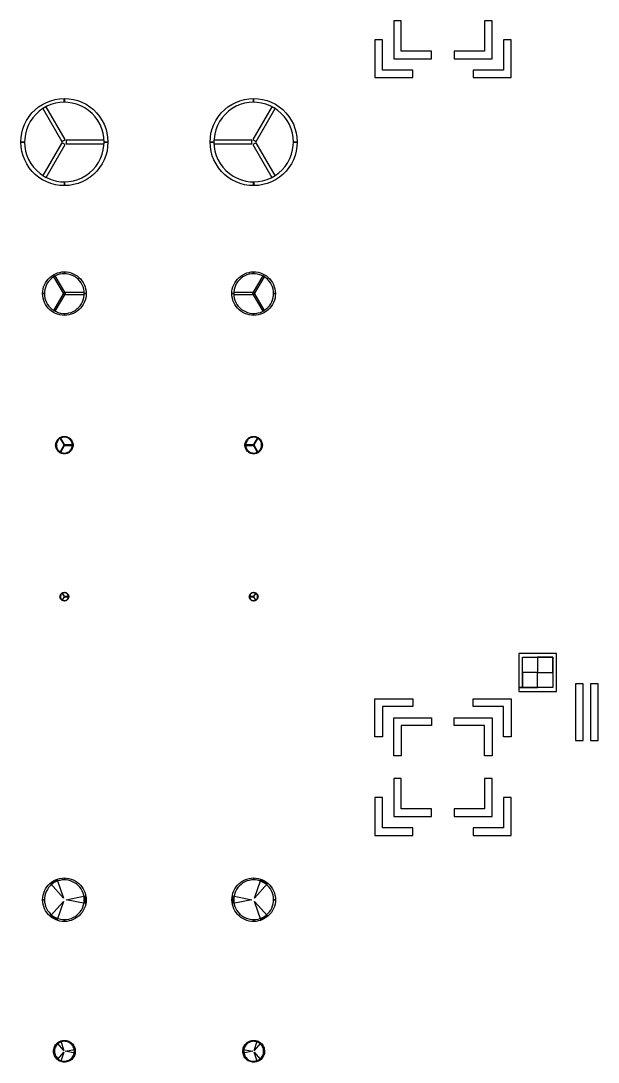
# Model space of a CAD drawing. Extents: x -467 to 127, y -467 to 127.
# Drawn here: x -181.5 to -29, y -147.9 to 127 of the extents above; entities that cross this region are included whole.
import ezdxf

# ---------------------------------------------------------------- set-up
doc = ezdxf.new("R2010")
doc.units = 13
doc.layers.add('ALIGN', color=5, linetype='Continuous')
doc.layers.add('MAGNET', color=11, linetype='Continuous')

msp = doc.modelspace()

# ---------------------------------------------------------------- linework, layer by layer
at = {"layer": 'ALIGN'}
for points in [[(-83, 117), (-73, 117), (-73, 119), (-81, 119), (-81, 127), (-83, 127)], [(-57, 117), (-57, 127), (-59, 127), (-59, 119), (-67, 119), (-67, 117)], [(-88, 112), (-78, 112), (-78, 114), (-86, 114), (-86, 122), (-88, 122)], [(-52, 112), (-52, 122), (-54, 122), (-54, 114), (-62, 114), (-62, 112)], [(-50, -50), (-40, -50), (-40, -40), (-50, -40), (-50, -49), (-49, -49), (-49, -41), (-41, -41), (-41, -49), (-50, -49), (-50, -50)], [(-45, -45), (-41, -45), (-41, -41), (-45, -41)], [(-49, -49), (-45, -49), (-45, -45), (-49, -45)], [(-35, -63), (-33, -63), (-33, -48), (-35, -48)], [(-31, -63), (-29, -63), (-29, -48), (-31, -48)], [(-88, -52), (-78, -52), (-78, -54), (-86, -54), (-86, -62), (-88, -62)], [(-52, -52), (-52, -62), (-54, -62), (-54, -54), (-62, -54), (-62, -52)], [(-83, -57), (-73, -57), (-73, -59), (-81, -59), (-81, -67), (-83, -67)], [(-57, -57), (-57, -67), (-59, -67), (-59, -59), (-67, -59), (-67, -57)], [(-83, -83), (-73, -83), (-73, -81), (-81, -81), (-81, -73), (-83, -73)], [(-57, -83), (-57, -73), (-59, -73), (-59, -81), (-67, -81), (-67, -83)], [(-88, -88), (-78, -88), (-78, -86), (-86, -86), (-86, -78), (-88, -78)], [(-52, -88), (-52, -78), (-54, -78), (-54, -86), (-62, -86), (-62, -88)]]:
    msp.add_lwpolyline(points, close=True, dxfattribs=at)
at = {"layer": 'MAGNET'}
for points in [[(-180.5, 94.99), (-181.5, 94.99), (-181.44, 96.19), (-181.27, 97.38), (-180.95, 98.53), (-180.51, 99.65), (-179.98, 100.73), (-179.32, 101.73), (-178.58, 102.67), (-177.73, 103.52), (-176.79, 104.27), (-175.79, 104.93), (-174.72, 105.48), (-173.61, 105.92), (-172.45, 106.23), (-171.26, 106.43), (-170, 106.5), (-170, 105.5), (-171.2, 105.43), (-172.38, 105.23), (-173.53, 104.89), (-174.64, 104.43), (-175.68, 103.84), (-176.65, 103.13), (-177.53, 102.31), (-178.32, 101.41), (-179, 100.42), (-179.55, 99.35), (-179.98, 98.23), (-180.28, 97.07), (-180.47, 95.89), (-180.5, 94.99)], [(-170.01, 105.5), (-170.01, 106.5), (-168.81, 106.44), (-167.62, 106.27), (-166.47, 105.95), (-165.35, 105.51), (-164.27, 104.98), (-163.27, 104.32), (-162.33, 103.58), (-161.48, 102.73), (-160.73, 101.79), (-160.07, 100.79), (-159.52, 99.72), (-159.08, 98.61), (-158.77, 97.45), (-158.57, 96.26), (-158.5, 95), (-159.5, 95), (-159.57, 96.2), (-159.77, 97.38), (-160.11, 98.53), (-160.57, 99.64), (-161.16, 100.68), (-161.87, 101.65), (-162.69, 102.53), (-163.59, 103.32), (-164.58, 104), (-165.65, 104.55), (-166.77, 104.98), (-167.93, 105.28), (-169.11, 105.47), (-170.01, 105.5)], [(-130.5, 94.99), (-131.5, 94.99), (-131.44, 96.19), (-131.27, 97.38), (-130.95, 98.53), (-130.51, 99.65), (-129.98, 100.73), (-129.32, 101.73), (-128.58, 102.67), (-127.73, 103.52), (-126.79, 104.27), (-125.79, 104.93), (-124.72, 105.48), (-123.61, 105.92), (-122.45, 106.23), (-121.26, 106.43), (-120, 106.5), (-120, 105.5), (-121.2, 105.43), (-122.38, 105.23), (-123.53, 104.89), (-124.64, 104.43), (-125.68, 103.84), (-126.65, 103.13), (-127.53, 102.31), (-128.32, 101.41), (-129, 100.42), (-129.55, 99.35), (-129.98, 98.23), (-130.28, 97.07), (-130.47, 95.89), (-130.5, 94.99)], [(-120.01, 105.5), (-120.01, 106.5), (-118.81, 106.44), (-117.62, 106.27), (-116.47, 105.95), (-115.35, 105.51), (-114.27, 104.98), (-113.27, 104.32), (-112.33, 103.58), (-111.48, 102.73), (-110.73, 101.79), (-110.07, 100.79), (-109.52, 99.72), (-109.08, 98.61), (-108.77, 97.45), (-108.57, 96.26), (-108.5, 95), (-109.5, 95), (-109.57, 96.2), (-109.77, 97.38), (-110.11, 98.53), (-110.57, 99.64), (-111.16, 100.68), (-111.87, 101.65), (-112.69, 102.53), (-113.59, 103.32), (-114.58, 104), (-115.65, 104.55), (-116.77, 104.98), (-117.93, 105.28), (-119.11, 105.47), (-120.01, 105.5)], [(-169.99, 84.5), (-169.99, 83.5), (-171.19, 83.56), (-172.38, 83.73), (-173.53, 84.05), (-174.65, 84.49), (-175.73, 85.02), (-176.73, 85.68), (-177.67, 86.42), (-178.52, 87.27), (-179.27, 88.21), (-179.93, 89.21), (-180.48, 90.28), (-180.92, 91.39), (-181.23, 92.55), (-181.43, 93.74), (-181.5, 95), (-180.5, 95), (-180.43, 93.8), (-180.23, 92.62), (-179.89, 91.47), (-179.43, 90.36), (-178.84, 89.32), (-178.13, 88.35), (-177.31, 87.47), (-176.41, 86.68), (-175.42, 86), (-174.35, 85.45), (-173.23, 85.02), (-172.07, 84.72), (-170.89, 84.53), (-169.99, 84.5)], [(-159.5, 95.01), (-158.5, 95.01), (-158.56, 93.81), (-158.73, 92.62), (-159.05, 91.47), (-159.49, 90.35), (-160.02, 89.27), (-160.68, 88.27), (-161.42, 87.33), (-162.27, 86.48), (-163.21, 85.73), (-164.21, 85.07), (-165.28, 84.52), (-166.39, 84.08), (-167.55, 83.77), (-168.74, 83.57), (-170, 83.5), (-170, 84.5), (-168.8, 84.57), (-167.62, 84.77), (-166.47, 85.11), (-165.36, 85.57), (-164.32, 86.16), (-163.35, 86.87), (-162.47, 87.69), (-161.68, 88.59), (-161, 89.58), (-160.45, 90.65), (-160.02, 91.77), (-159.72, 92.93), (-159.53, 94.11), (-159.5, 95.01)], [(-119.99, 84.5), (-119.99, 83.5), (-121.19, 83.56), (-122.38, 83.73), (-123.53, 84.05), (-124.65, 84.49), (-125.73, 85.02), (-126.73, 85.68), (-127.67, 86.42), (-128.52, 87.27), (-129.27, 88.21), (-129.93, 89.21), (-130.48, 90.28), (-130.92, 91.39), (-131.23, 92.55), (-131.43, 93.74), (-131.5, 95), (-130.5, 95), (-130.43, 93.8), (-130.23, 92.62), (-129.89, 91.47), (-129.43, 90.36), (-128.84, 89.32), (-128.13, 88.35), (-127.31, 87.47), (-126.41, 86.68), (-125.42, 86), (-124.35, 85.45), (-123.23, 85.02), (-122.07, 84.72), (-120.89, 84.53), (-119.99, 84.5)], [(-109.5, 95.01), (-108.5, 95.01), (-108.56, 93.81), (-108.73, 92.62), (-109.05, 91.47), (-109.49, 90.35), (-110.02, 89.27), (-110.68, 88.27), (-111.42, 87.33), (-112.27, 86.48), (-113.21, 85.73), (-114.21, 85.07), (-115.28, 84.52), (-116.39, 84.08), (-117.55, 83.77), (-118.74, 83.57), (-120, 83.5), (-120, 84.5), (-118.8, 84.57), (-117.62, 84.77), (-116.47, 85.11), (-115.36, 85.57), (-114.32, 86.16), (-113.35, 86.87), (-112.47, 87.69), (-111.68, 88.59), (-111, 89.58), (-110.45, 90.65), (-110.02, 91.77), (-109.72, 92.93), (-109.53, 94.11), (-109.5, 95.01)], [(-175.25, 55), (-175.75, 55), (-175.72, 55.6), (-175.64, 56.19), (-175.47, 56.77), (-175.25, 57.33), (-174.99, 57.87), (-174.66, 58.37), (-174.29, 58.84), (-173.86, 59.26), (-173.4, 59.64), (-172.89, 59.96), (-172.36, 60.24), (-171.8, 60.46), (-171.22, 60.61), (-170.63, 60.72), (-170, 60.75), (-170, 60.25), (-170.6, 60.22), (-171.19, 60.12), (-171.77, 59.95), (-172.32, 59.71), (-172.84, 59.42), (-173.32, 59.06), (-173.77, 58.66), (-174.16, 58.2), (-174.5, 57.71), (-174.77, 57.18), (-174.99, 56.62), (-175.14, 56.04), (-175.23, 55.44), (-175.25, 55)], [(-170, 60.25), (-170, 60.75), (-169.4, 60.72), (-168.81, 60.64), (-168.23, 60.47), (-167.67, 60.25), (-167.13, 59.99), (-166.63, 59.66), (-166.16, 59.29), (-165.74, 58.86), (-165.36, 58.4), (-165.04, 57.89), (-164.76, 57.36), (-164.54, 56.8), (-164.39, 56.22), (-164.28, 55.63), (-164.25, 55), (-164.75, 55), (-164.78, 55.6), (-164.88, 56.19), (-165.05, 56.77), (-165.29, 57.32), (-165.58, 57.84), (-165.94, 58.32), (-166.34, 58.77), (-166.8, 59.16), (-167.29, 59.5), (-167.82, 59.77), (-168.38, 59.99), (-168.96, 60.14), (-169.56, 60.23), (-170, 60.25)], [(-125.25, 55), (-125.75, 55), (-125.72, 55.6), (-125.64, 56.19), (-125.47, 56.77), (-125.25, 57.33), (-124.99, 57.87), (-124.66, 58.37), (-124.29, 58.84), (-123.86, 59.26), (-123.4, 59.64), (-122.89, 59.96), (-122.36, 60.24), (-121.8, 60.46), (-121.22, 60.61), (-120.63, 60.72), (-120, 60.75), (-120, 60.25), (-120.6, 60.22), (-121.19, 60.12), (-121.77, 59.95), (-122.32, 59.71), (-122.84, 59.42), (-123.32, 59.06), (-123.77, 58.66), (-124.16, 58.2), (-124.5, 57.71), (-124.77, 57.18), (-124.99, 56.62), (-125.14, 56.04), (-125.23, 55.44), (-125.25, 55)], [(-120, 60.25), (-120, 60.75), (-119.4, 60.72), (-118.81, 60.64), (-118.23, 60.47), (-117.67, 60.25), (-117.13, 59.99), (-116.63, 59.66), (-116.16, 59.29), (-115.74, 58.86), (-115.36, 58.4), (-115.04, 57.89), (-114.76, 57.36), (-114.54, 56.8), (-114.39, 56.22), (-114.28, 55.63), (-114.25, 55), (-114.75, 55), (-114.78, 55.6), (-114.88, 56.19), (-115.05, 56.77), (-115.29, 57.32), (-115.58, 57.84), (-115.94, 58.32), (-116.34, 58.77), (-116.8, 59.16), (-117.29, 59.5), (-117.82, 59.77), (-118.38, 59.99), (-118.96, 60.14), (-119.56, 60.23), (-120, 60.25)], [(-170, 49.75), (-170, 49.25), (-170.6, 49.28), (-171.19, 49.36), (-171.77, 49.53), (-172.33, 49.75), (-172.87, 50.01), (-173.37, 50.34), (-173.84, 50.71), (-174.26, 51.14), (-174.64, 51.6), (-174.96, 52.11), (-175.24, 52.64), (-175.46, 53.2), (-175.61, 53.78), (-175.72, 54.37), (-175.75, 55), (-175.25, 55), (-175.22, 54.4), (-175.12, 53.81), (-174.95, 53.23), (-174.71, 52.68), (-174.42, 52.16), (-174.06, 51.68), (-173.66, 51.23), (-173.2, 50.84), (-172.71, 50.5), (-172.18, 50.23), (-171.62, 50.01), (-171.04, 49.86), (-170.44, 49.77), (-170, 49.75)], [(-164.75, 55), (-164.25, 55), (-164.28, 54.4), (-164.36, 53.81), (-164.53, 53.23), (-164.75, 52.67), (-165.01, 52.13), (-165.34, 51.63), (-165.71, 51.16), (-166.14, 50.74), (-166.6, 50.36), (-167.11, 50.04), (-167.64, 49.76), (-168.2, 49.54), (-168.78, 49.39), (-169.37, 49.28), (-170, 49.25), (-170, 49.75), (-169.4, 49.78), (-168.81, 49.88), (-168.23, 50.05), (-167.68, 50.29), (-167.16, 50.58), (-166.68, 50.94), (-166.23, 51.34), (-165.84, 51.8), (-165.5, 52.29), (-165.23, 52.82), (-165.01, 53.38), (-164.86, 53.96), (-164.77, 54.56), (-164.75, 55)], [(-120, 49.75), (-120, 49.25), (-120.6, 49.28), (-121.19, 49.36), (-121.77, 49.53), (-122.33, 49.75), (-122.87, 50.01), (-123.37, 50.34), (-123.84, 50.71), (-124.26, 51.14), (-124.64, 51.6), (-124.96, 52.11), (-125.24, 52.64), (-125.46, 53.2), (-125.61, 53.78), (-125.72, 54.37), (-125.75, 55), (-125.25, 55), (-125.22, 54.4), (-125.12, 53.81), (-124.95, 53.23), (-124.71, 52.68), (-124.42, 52.16), (-124.06, 51.68), (-123.66, 51.23), (-123.2, 50.84), (-122.71, 50.5), (-122.18, 50.23), (-121.62, 50.01), (-121.04, 49.86), (-120.44, 49.77), (-120, 49.75)], [(-114.75, 55), (-114.25, 55), (-114.28, 54.4), (-114.36, 53.81), (-114.53, 53.23), (-114.75, 52.67), (-115.01, 52.13), (-115.34, 51.63), (-115.71, 51.16), (-116.14, 50.74), (-116.6, 50.36), (-117.11, 50.04), (-117.64, 49.76), (-118.2, 49.54), (-118.78, 49.39), (-119.37, 49.28), (-120, 49.25), (-120, 49.75), (-119.4, 49.78), (-118.81, 49.88), (-118.23, 50.05), (-117.68, 50.29), (-117.16, 50.58), (-116.68, 50.94), (-116.23, 51.34), (-115.84, 51.8), (-115.5, 52.29), (-115.23, 52.82), (-115.01, 53.38), (-114.86, 53.96), (-114.77, 54.56), (-114.75, 55)], [(-172.1, 15), (-172.3, 15), (-172.29, 15.24), (-172.25, 15.48), (-172.19, 15.71), (-172.1, 15.93), (-172, 16.15), (-171.86, 16.35), (-171.72, 16.53), (-171.55, 16.7), (-171.36, 16.85), (-171.16, 16.99), (-170.94, 17.1), (-170.72, 17.18), (-170.49, 17.25), (-170.25, 17.29), (-170, 17.3), (-170, 17.1), (-170.24, 17.09), (-170.48, 17.05), (-170.71, 16.98), (-170.93, 16.89), (-171.14, 16.77), (-171.33, 16.63), (-171.51, 16.46), (-171.66, 16.28), (-171.8, 16.08), (-171.91, 15.87), (-172, 15.65), (-172.06, 15.41), (-172.09, 15.18), (-172.1, 15)], [(-170, 17.1), (-170, 17.3), (-169.76, 17.29), (-169.52, 17.25), (-169.29, 17.19), (-169.07, 17.1), (-168.85, 17), (-168.65, 16.86), (-168.47, 16.72), (-168.3, 16.55), (-168.15, 16.36), (-168.01, 16.16), (-167.9, 15.94), (-167.82, 15.72), (-167.75, 15.49), (-167.71, 15.25), (-167.7, 15), (-167.9, 15), (-167.91, 15.24), (-167.95, 15.48), (-168.02, 15.71), (-168.11, 15.93), (-168.23, 16.14), (-168.37, 16.33), (-168.54, 16.51), (-168.72, 16.66), (-168.92, 16.8), (-169.13, 16.91), (-169.35, 17), (-169.59, 17.06), (-169.82, 17.09), (-170, 17.1)], [(-122.1, 15), (-122.3, 15), (-122.29, 15.24), (-122.25, 15.48), (-122.19, 15.71), (-122.1, 15.93), (-122, 16.15), (-121.86, 16.35), (-121.72, 16.53), (-121.55, 16.7), (-121.36, 16.85), (-121.16, 16.99), (-120.94, 17.1), (-120.72, 17.18), (-120.49, 17.25), (-120.25, 17.29), (-120, 17.3), (-120, 17.1), (-120.24, 17.09), (-120.48, 17.05), (-120.71, 16.98), (-120.93, 16.89), (-121.14, 16.77), (-121.33, 16.63), (-121.51, 16.46), (-121.66, 16.28), (-121.8, 16.08), (-121.91, 15.87), (-122, 15.65), (-122.06, 15.41), (-122.09, 15.18), (-122.1, 15)], [(-120, 17.1), (-120, 17.3), (-119.76, 17.29), (-119.52, 17.25), (-119.29, 17.19), (-119.07, 17.1), (-118.85, 17), (-118.65, 16.86), (-118.47, 16.72), (-118.3, 16.55), (-118.15, 16.36), (-118.01, 16.16), (-117.9, 15.94), (-117.82, 15.72), (-117.75, 15.49), (-117.71, 15.25), (-117.7, 15), (-117.9, 15), (-117.91, 15.24), (-117.95, 15.48), (-118.02, 15.71), (-118.11, 15.93), (-118.23, 16.14), (-118.37, 16.33), (-118.54, 16.51), (-118.72, 16.66), (-118.92, 16.8), (-119.13, 16.91), (-119.35, 17), (-119.59, 17.06), (-119.82, 17.09), (-120, 17.1)], [(-170, 12.9), (-170, 12.7), (-170.24, 12.71), (-170.48, 12.75), (-170.71, 12.81), (-170.93, 12.9), (-171.15, 13), (-171.35, 13.14), (-171.53, 13.28), (-171.7, 13.45), (-171.85, 13.64), (-171.99, 13.84), (-172.1, 14.06), (-172.18, 14.28), (-172.25, 14.51), (-172.29, 14.75), (-172.3, 15), (-172.1, 15), (-172.09, 14.76), (-172.05, 14.52), (-171.98, 14.29), (-171.89, 14.07), (-171.77, 13.86), (-171.63, 13.67), (-171.46, 13.49), (-171.28, 13.34), (-171.08, 13.2), (-170.87, 13.09), (-170.65, 13), (-170.41, 12.94), (-170.18, 12.91), (-170, 12.9)], [(-167.9, 15), (-167.7, 15), (-167.71, 14.76), (-167.75, 14.52), (-167.81, 14.29), (-167.9, 14.07), (-168, 13.85), (-168.14, 13.65), (-168.28, 13.47), (-168.45, 13.3), (-168.64, 13.15), (-168.84, 13.01), (-169.06, 12.9), (-169.28, 12.82), (-169.51, 12.75), (-169.75, 12.71), (-170, 12.7), (-170, 12.9), (-169.76, 12.91), (-169.52, 12.95), (-169.29, 13.02), (-169.07, 13.11), (-168.86, 13.23), (-168.67, 13.37), (-168.49, 13.54), (-168.34, 13.72), (-168.2, 13.92), (-168.09, 14.13), (-168, 14.35), (-167.94, 14.59), (-167.91, 14.82), (-167.9, 15)], [(-120, 12.9), (-120, 12.7), (-120.24, 12.71), (-120.48, 12.75), (-120.71, 12.81), (-120.93, 12.9), (-121.15, 13), (-121.35, 13.14), (-121.53, 13.28), (-121.7, 13.45), (-121.85, 13.64), (-121.99, 13.84), (-122.1, 14.06), (-122.18, 14.28), (-122.25, 14.51), (-122.29, 14.75), (-122.3, 15), (-122.1, 15), (-122.09, 14.76), (-122.05, 14.52), (-121.98, 14.29), (-121.89, 14.07), (-121.77, 13.86), (-121.63, 13.67), (-121.46, 13.49), (-121.28, 13.34), (-121.08, 13.2), (-120.87, 13.09), (-120.65, 13), (-120.41, 12.94), (-120.18, 12.91), (-120, 12.9)], [(-117.9, 15), (-117.7, 15), (-117.71, 14.76), (-117.75, 14.52), (-117.81, 14.29), (-117.9, 14.07), (-118, 13.85), (-118.14, 13.65), (-118.28, 13.47), (-118.45, 13.3), (-118.64, 13.15), (-118.84, 13.01), (-119.06, 12.9), (-119.28, 12.82), (-119.51, 12.75), (-119.75, 12.71), (-120, 12.7), (-120, 12.9), (-119.76, 12.91), (-119.52, 12.95), (-119.29, 13.02), (-119.07, 13.11), (-118.86, 13.23), (-118.67, 13.37), (-118.49, 13.54), (-118.34, 13.72), (-118.2, 13.92), (-118.09, 14.13), (-118, 14.35), (-117.94, 14.59), (-117.91, 14.82), (-117.9, 15)], [(-171.05, -25), (-171.15, -25), (-171.14, -24.88), (-171.13, -24.76), (-171.09, -24.65), (-171.05, -24.53), (-171, -24.43), (-170.93, -24.33), (-170.86, -24.23), (-170.77, -24.15), (-170.68, -24.07), (-170.58, -24.01), (-170.47, -23.95), (-170.36, -23.91), (-170.24, -23.88), (-170.13, -23.86), (-170, -23.85), (-170, -23.95), (-170.12, -23.96), (-170.24, -23.98), (-170.35, -24.01), (-170.46, -24.06), (-170.57, -24.12), (-170.66, -24.19), (-170.75, -24.27), (-170.83, -24.36), (-170.9, -24.46), (-170.95, -24.56), (-171, -24.68), (-171.03, -24.79), (-171.05, -24.91), (-171.05, -25)], [(-170, -23.95), (-170, -23.85), (-169.88, -23.86), (-169.76, -23.87), (-169.65, -23.91), (-169.53, -23.95), (-169.43, -24), (-169.33, -24.07), (-169.23, -24.14), (-169.15, -24.23), (-169.07, -24.32), (-169.01, -24.42), (-168.95, -24.53), (-168.91, -24.64), (-168.88, -24.76), (-168.86, -24.87), (-168.85, -25), (-168.95, -25), (-168.96, -24.88), (-168.98, -24.76), (-169.01, -24.65), (-169.06, -24.54), (-169.12, -24.43), (-169.19, -24.34), (-169.27, -24.25), (-169.36, -24.17), (-169.46, -24.1), (-169.56, -24.05), (-169.68, -24), (-169.79, -23.97), (-169.91, -23.95), (-170, -23.95)], [(-121.05, -25), (-121.15, -25), (-121.14, -24.88), (-121.13, -24.76), (-121.09, -24.65), (-121.05, -24.53), (-121, -24.43), (-120.93, -24.33), (-120.86, -24.23), (-120.77, -24.15), (-120.68, -24.07), (-120.58, -24.01), (-120.47, -23.95), (-120.36, -23.91), (-120.24, -23.88), (-120.13, -23.86), (-120, -23.85), (-120, -23.95), (-120.12, -23.96), (-120.24, -23.98), (-120.35, -24.01), (-120.46, -24.06), (-120.57, -24.12), (-120.66, -24.19), (-120.75, -24.27), (-120.83, -24.36), (-120.9, -24.46), (-120.95, -24.56), (-121, -24.68), (-121.03, -24.79), (-121.05, -24.91), (-121.05, -25)], [(-120, -23.95), (-120, -23.85), (-119.88, -23.86), (-119.76, -23.87), (-119.65, -23.91), (-119.53, -23.95), (-119.43, -24), (-119.33, -24.07), (-119.23, -24.14), (-119.15, -24.23), (-119.07, -24.32), (-119.01, -24.42), (-118.95, -24.53), (-118.91, -24.64), (-118.88, -24.76), (-118.86, -24.87), (-118.85, -25), (-118.95, -25), (-118.96, -24.88), (-118.98, -24.76), (-119.01, -24.65), (-119.06, -24.54), (-119.12, -24.43), (-119.19, -24.34), (-119.27, -24.25), (-119.36, -24.17), (-119.46, -24.1), (-119.56, -24.05), (-119.68, -24), (-119.79, -23.97), (-119.91, -23.95), (-120, -23.95)], [(-170, -26.05), (-170, -26.15), (-170.12, -26.14), (-170.24, -26.13), (-170.35, -26.09), (-170.47, -26.05), (-170.57, -26), (-170.67, -25.93), (-170.77, -25.86), (-170.85, -25.77), (-170.93, -25.68), (-170.99, -25.58), (-171.05, -25.47), (-171.09, -25.36), (-171.12, -25.24), (-171.14, -25.13), (-171.15, -25), (-171.05, -25), (-171.04, -25.12), (-171.02, -25.24), (-170.99, -25.35), (-170.94, -25.46), (-170.88, -25.57), (-170.81, -25.66), (-170.73, -25.75), (-170.64, -25.83), (-170.54, -25.9), (-170.44, -25.95), (-170.32, -26), (-170.21, -26.03), (-170.09, -26.05), (-170, -26.05)], [(-168.95, -25), (-168.85, -25), (-168.86, -25.12), (-168.87, -25.24), (-168.91, -25.35), (-168.95, -25.47), (-169, -25.57), (-169.07, -25.67), (-169.14, -25.77), (-169.23, -25.85), (-169.32, -25.93), (-169.42, -25.99), (-169.53, -26.05), (-169.64, -26.09), (-169.76, -26.12), (-169.87, -26.14), (-170, -26.15), (-170, -26.05), (-169.88, -26.04), (-169.76, -26.02), (-169.65, -25.99), (-169.54, -25.94), (-169.43, -25.88), (-169.34, -25.81), (-169.25, -25.73), (-169.17, -25.64), (-169.1, -25.54), (-169.05, -25.44), (-169, -25.32), (-168.97, -25.21), (-168.95, -25.09), (-168.95, -25)], [(-120, -26.05), (-120, -26.15), (-120.12, -26.14), (-120.24, -26.13), (-120.35, -26.09), (-120.47, -26.05), (-120.57, -26), (-120.67, -25.93), (-120.77, -25.86), (-120.85, -25.77), (-120.93, -25.68), (-120.99, -25.58), (-121.05, -25.47), (-121.09, -25.36), (-121.12, -25.24), (-121.14, -25.13), (-121.15, -25), (-121.05, -25), (-121.04, -25.12), (-121.02, -25.24), (-120.99, -25.35), (-120.94, -25.46), (-120.88, -25.57), (-120.81, -25.66), (-120.73, -25.75), (-120.64, -25.83), (-120.54, -25.9), (-120.44, -25.95), (-120.32, -26), (-120.21, -26.03), (-120.09, -26.05), (-120, -26.05)], [(-118.95, -25), (-118.85, -25), (-118.86, -25.12), (-118.87, -25.24), (-118.91, -25.35), (-118.95, -25.47), (-119, -25.57), (-119.07, -25.67), (-119.14, -25.77), (-119.23, -25.85), (-119.32, -25.93), (-119.42, -25.99), (-119.53, -26.05), (-119.64, -26.09), (-119.76, -26.12), (-119.87, -26.14), (-120, -26.15), (-120, -26.05), (-119.88, -26.04), (-119.76, -26.02), (-119.65, -25.99), (-119.54, -25.94), (-119.43, -25.88), (-119.34, -25.81), (-119.25, -25.73), (-119.17, -25.64), (-119.1, -25.54), (-119.05, -25.44), (-119, -25.32), (-118.97, -25.21), (-118.95, -25.09), (-118.95, -25)], [(-175.24, -105), (-175.74, -105), (-175.71, -104.4), (-175.63, -103.81), (-175.46, -103.23), (-175.24, -102.67), (-174.98, -102.13), (-174.65, -101.63), (-174.28, -101.16), (-173.85, -100.74), (-173.39, -100.36), (-172.88, -100.04), (-172.35, -99.76), (-171.79, -99.54), (-171.21, -99.39), (-170.62, -99.28), (-169.99, -99.25), (-169.99, -99.75), (-170.59, -99.78), (-171.18, -99.88), (-171.76, -100.05), (-172.31, -100.29), (-172.83, -100.58), (-173.31, -100.94), (-173.76, -101.34), (-174.15, -101.8), (-174.49, -102.29), (-174.76, -102.82), (-174.98, -103.38), (-175.13, -103.96), (-175.22, -104.56), (-175.24, -105)], [(-173.62, -100.74), (-171.88, -99.74), (-170.25, -104.57), (-173.62, -100.74)], [(-169.99, -99.75), (-169.99, -99.25), (-169.39, -99.28), (-168.8, -99.36), (-168.22, -99.53), (-167.66, -99.75), (-167.12, -100.01), (-166.62, -100.34), (-166.15, -100.71), (-165.73, -101.14), (-165.35, -101.6), (-165.03, -102.11), (-164.75, -102.64), (-164.53, -103.2), (-164.38, -103.78), (-164.27, -104.37), (-164.24, -105), (-164.74, -105), (-164.77, -104.4), (-164.87, -103.81), (-165.04, -103.23), (-165.28, -102.68), (-165.57, -102.16), (-165.93, -101.68), (-166.33, -101.23), (-166.79, -100.84), (-167.28, -100.5), (-167.81, -100.23), (-168.37, -100.01), (-168.95, -99.86), (-169.55, -99.77), (-169.99, -99.75)], [(-125.24, -105), (-125.74, -105), (-125.71, -104.4), (-125.63, -103.81), (-125.46, -103.23), (-125.24, -102.67), (-124.98, -102.13), (-124.65, -101.63), (-124.28, -101.16), (-123.85, -100.74), (-123.39, -100.36), (-122.88, -100.04), (-122.35, -99.76), (-121.79, -99.54), (-121.21, -99.39), (-120.62, -99.28), (-119.99, -99.25), (-119.99, -99.75), (-120.59, -99.78), (-121.18, -99.88), (-121.76, -100.05), (-122.31, -100.29), (-122.83, -100.58), (-123.31, -100.94), (-123.76, -101.34), (-124.15, -101.8), (-124.49, -102.29), (-124.76, -102.82), (-124.98, -103.38), (-125.13, -103.96), (-125.22, -104.56), (-125.24, -105)], [(-119.99, -99.75), (-119.99, -99.25), (-119.39, -99.28), (-118.8, -99.36), (-118.22, -99.53), (-117.66, -99.75), (-117.12, -100.01), (-116.62, -100.34), (-116.15, -100.71), (-115.73, -101.14), (-115.35, -101.6), (-115.03, -102.11), (-114.75, -102.64), (-114.53, -103.2), (-114.38, -103.78), (-114.27, -104.37), (-114.24, -105), (-114.74, -105), (-114.77, -104.4), (-114.87, -103.81), (-115.04, -103.23), (-115.28, -102.68), (-115.57, -102.16), (-115.93, -101.68), (-116.33, -101.23), (-116.79, -100.84), (-117.28, -100.5), (-117.81, -100.23), (-118.37, -100.01), (-118.95, -99.86), (-119.55, -99.77), (-119.99, -99.75)], [(-118.12, -99.74), (-116.38, -100.74), (-119.75, -104.57), (-118.12, -99.74)], [(-164.5, -104), (-164.5, -106), (-169.5, -105), (-164.5, -104)], [(-125.5, -106), (-125.5, -104), (-120.5, -105), (-125.5, -106)], [(-169.99, -110.25), (-169.99, -110.75), (-170.59, -110.72), (-171.18, -110.64), (-171.76, -110.47), (-172.32, -110.25), (-172.86, -109.99), (-173.36, -109.66), (-173.83, -109.29), (-174.25, -108.86), (-174.63, -108.4), (-174.95, -107.89), (-175.23, -107.36), (-175.45, -106.8), (-175.6, -106.22), (-175.71, -105.63), (-175.74, -105), (-175.24, -105), (-175.21, -105.6), (-175.11, -106.19), (-174.94, -106.77), (-174.7, -107.32), (-174.41, -107.84), (-174.05, -108.32), (-173.65, -108.77), (-173.19, -109.16), (-172.7, -109.5), (-172.17, -109.77), (-171.61, -109.99), (-171.03, -110.14), (-170.43, -110.23), (-169.99, -110.25)], [(-171.88, -110.26), (-173.62, -109.26), (-170.25, -105.43), (-171.88, -110.26)], [(-164.74, -105), (-164.24, -105), (-164.27, -105.6), (-164.35, -106.19), (-164.52, -106.77), (-164.74, -107.33), (-165, -107.87), (-165.33, -108.37), (-165.7, -108.84), (-166.13, -109.26), (-166.59, -109.64), (-167.1, -109.96), (-167.63, -110.24), (-168.19, -110.46), (-168.77, -110.61), (-169.36, -110.72), (-169.99, -110.75), (-169.99, -110.25), (-169.39, -110.22), (-168.8, -110.12), (-168.22, -109.95), (-167.67, -109.71), (-167.15, -109.42), (-166.67, -109.06), (-166.22, -108.66), (-165.83, -108.2), (-165.49, -107.71), (-165.22, -107.18), (-165, -106.62), (-164.85, -106.04), (-164.76, -105.44), (-164.74, -105)], [(-119.99, -110.25), (-119.99, -110.75), (-120.59, -110.72), (-121.18, -110.64), (-121.76, -110.47), (-122.32, -110.25), (-122.86, -109.99), (-123.36, -109.66), (-123.83, -109.29), (-124.25, -108.86), (-124.63, -108.4), (-124.95, -107.89), (-125.23, -107.36), (-125.45, -106.8), (-125.6, -106.22), (-125.71, -105.63), (-125.74, -105), (-125.24, -105), (-125.21, -105.6), (-125.11, -106.19), (-124.94, -106.77), (-124.7, -107.32), (-124.41, -107.84), (-124.05, -108.32), (-123.65, -108.77), (-123.19, -109.16), (-122.7, -109.5), (-122.17, -109.77), (-121.61, -109.99), (-121.03, -110.14), (-120.43, -110.23), (-119.99, -110.25)], [(-114.74, -105), (-114.24, -105), (-114.27, -105.6), (-114.35, -106.19), (-114.52, -106.77), (-114.74, -107.33), (-115, -107.87), (-115.33, -108.37), (-115.7, -108.84), (-116.13, -109.26), (-116.59, -109.64), (-117.1, -109.96), (-117.63, -110.24), (-118.19, -110.46), (-118.77, -110.61), (-119.36, -110.72), (-119.99, -110.75), (-119.99, -110.25), (-119.39, -110.22), (-118.8, -110.12), (-118.22, -109.95), (-117.67, -109.71), (-117.15, -109.42), (-116.67, -109.06), (-116.22, -108.66), (-115.83, -108.2), (-115.49, -107.71), (-115.22, -107.18), (-115, -106.62), (-114.85, -106.04), (-114.76, -105.44), (-114.74, -105)], [(-116.38, -109.26), (-118.12, -110.26), (-119.75, -105.43), (-116.38, -109.26)], [(-172.61, -145), (-172.86, -145), (-172.85, -144.7), (-172.81, -144.41), (-172.73, -144.12), (-172.62, -143.84), (-172.49, -143.57), (-172.32, -143.32), (-172.13, -143.08), (-171.92, -142.87), (-171.69, -142.68), (-171.44, -142.52), (-171.17, -142.38), (-170.89, -142.27), (-170.6, -142.19), (-170.31, -142.14), (-169.99, -142.12), (-169.99, -142.37), (-170.29, -142.39), (-170.59, -142.44), (-170.87, -142.53), (-171.15, -142.64), (-171.41, -142.79), (-171.65, -142.97), (-171.87, -143.17), (-172.07, -143.4), (-172.24, -143.65), (-172.38, -143.91), (-172.49, -144.19), (-172.56, -144.48), (-172.61, -144.78), (-172.61, -145)], [(-171.81, -142.87), (-170.94, -142.37), (-170.12, -144.78), (-171.81, -142.87)], [(-169.99, -142.37), (-169.99, -142.12), (-169.69, -142.14), (-169.4, -142.18), (-169.11, -142.26), (-168.83, -142.37), (-168.56, -142.5), (-168.31, -142.67), (-168.07, -142.86), (-167.86, -143.07), (-167.67, -143.3), (-167.51, -143.55), (-167.37, -143.82), (-167.26, -144.1), (-167.18, -144.39), (-167.13, -144.68), (-167.11, -145), (-167.36, -145), (-167.38, -144.7), (-167.43, -144.4), (-167.52, -144.12), (-167.63, -143.84), (-167.78, -143.58), (-167.96, -143.34), (-168.16, -143.12), (-168.39, -142.92), (-168.64, -142.75), (-168.9, -142.61), (-169.18, -142.5), (-169.47, -142.43), (-169.77, -142.38), (-169.99, -142.37)], [(-122.61, -145), (-122.86, -145), (-122.85, -144.7), (-122.81, -144.41), (-122.73, -144.12), (-122.62, -143.84), (-122.49, -143.57), (-122.32, -143.32), (-122.13, -143.08), (-121.92, -142.87), (-121.69, -142.68), (-121.44, -142.52), (-121.17, -142.38), (-120.89, -142.27), (-120.6, -142.19), (-120.31, -142.14), (-119.99, -142.12), (-119.99, -142.37), (-120.29, -142.39), (-120.59, -142.44), (-120.87, -142.53), (-121.15, -142.64), (-121.41, -142.79), (-121.65, -142.97), (-121.87, -143.17), (-122.07, -143.4), (-122.24, -143.65), (-122.38, -143.91), (-122.49, -144.19), (-122.56, -144.48), (-122.61, -144.78), (-122.61, -145)], [(-119.99, -142.37), (-119.99, -142.12), (-119.69, -142.14), (-119.4, -142.18), (-119.11, -142.26), (-118.83, -142.37), (-118.56, -142.5), (-118.31, -142.67), (-118.07, -142.86), (-117.86, -143.07), (-117.67, -143.3), (-117.51, -143.55), (-117.37, -143.82), (-117.26, -144.1), (-117.18, -144.39), (-117.13, -144.68), (-117.11, -145), (-117.36, -145), (-117.38, -144.7), (-117.43, -144.4), (-117.52, -144.12), (-117.63, -143.84), (-117.78, -143.58), (-117.96, -143.34), (-118.16, -143.12), (-118.39, -142.92), (-118.64, -142.75), (-118.9, -142.61), (-119.18, -142.5), (-119.47, -142.43), (-119.77, -142.38), (-119.99, -142.37)], [(-119.06, -142.37), (-118.19, -142.87), (-119.88, -144.78), (-119.06, -142.37)], [(-169.99, -147.62), (-169.99, -147.87), (-170.29, -147.86), (-170.58, -147.82), (-170.87, -147.74), (-171.15, -147.63), (-171.42, -147.5), (-171.67, -147.33), (-171.91, -147.14), (-172.12, -146.93), (-172.31, -146.7), (-172.47, -146.45), (-172.61, -146.18), (-172.72, -145.9), (-172.8, -145.61), (-172.85, -145.32), (-172.86, -145), (-172.61, -145), (-172.6, -145.3), (-172.55, -145.6), (-172.46, -145.88), (-172.35, -146.16), (-172.2, -146.42), (-172.02, -146.66), (-171.82, -146.88), (-171.59, -147.08), (-171.34, -147.25), (-171.08, -147.39), (-170.8, -147.5), (-170.51, -147.57), (-170.21, -147.62), (-169.99, -147.62)], [(-170.94, -147.63), (-171.81, -147.13), (-170.12, -145.22), (-170.94, -147.63)], [(-167.36, -145), (-167.11, -145), (-167.13, -145.3), (-167.17, -145.59), (-167.25, -145.88), (-167.36, -146.16), (-167.49, -146.43), (-167.66, -146.68), (-167.85, -146.92), (-168.06, -147.13), (-168.29, -147.32), (-168.54, -147.48), (-168.81, -147.62), (-169.09, -147.73), (-169.38, -147.81), (-169.67, -147.86), (-169.99, -147.87), (-169.99, -147.62), (-169.69, -147.61), (-169.39, -147.56), (-169.11, -147.47), (-168.83, -147.36), (-168.57, -147.21), (-168.33, -147.03), (-168.11, -146.83), (-167.91, -146.6), (-167.74, -146.35), (-167.6, -146.09), (-167.49, -145.81), (-167.42, -145.52), (-167.37, -145.22), (-167.36, -145)], [(-167.25, -144.5), (-167.25, -145.5), (-169.75, -145), (-167.25, -144.5)], [(-119.99, -147.62), (-119.99, -147.87), (-120.29, -147.86), (-120.58, -147.82), (-120.87, -147.74), (-121.15, -147.63), (-121.42, -147.5), (-121.67, -147.33), (-121.91, -147.14), (-122.12, -146.93), (-122.31, -146.7), (-122.47, -146.45), (-122.61, -146.18), (-122.72, -145.9), (-122.8, -145.61), (-122.85, -145.32), (-122.86, -145), (-122.61, -145), (-122.6, -145.3), (-122.55, -145.6), (-122.46, -145.88), (-122.35, -146.16), (-122.2, -146.42), (-122.02, -146.66), (-121.82, -146.88), (-121.59, -147.08), (-121.34, -147.25), (-121.08, -147.39), (-120.8, -147.5), (-120.51, -147.57), (-120.21, -147.62), (-119.99, -147.62)], [(-122.75, -145.5), (-122.75, -144.5), (-120.25, -145), (-122.75, -145.5)], [(-117.36, -145), (-117.11, -145), (-117.13, -145.3), (-117.17, -145.59), (-117.25, -145.88), (-117.36, -146.16), (-117.49, -146.43), (-117.66, -146.68), (-117.85, -146.92), (-118.06, -147.13), (-118.29, -147.32), (-118.54, -147.48), (-118.81, -147.62), (-119.09, -147.73), (-119.38, -147.81), (-119.67, -147.86), (-119.99, -147.87), (-119.99, -147.62), (-119.69, -147.61), (-119.39, -147.56), (-119.11, -147.47), (-118.83, -147.36), (-118.57, -147.21), (-118.33, -147.03), (-118.11, -146.83), (-117.91, -146.6), (-117.74, -146.35), (-117.6, -146.09), (-117.49, -145.81), (-117.42, -145.52), (-117.37, -145.22), (-117.36, -145)], [(-118.19, -147.13), (-119.06, -147.63), (-119.88, -145.22), (-118.19, -147.13)]]:
    msp.add_lwpolyline(points, dxfattribs=at)
for points in [[(-170.68, 95.18), (-169.82, 95.68), (-174.82, 104.34), (-175.68, 103.84)], [(-120.18, 95.68), (-119.32, 95.18), (-114.32, 103.84), (-115.18, 104.34)], [(-169.82, 94.32), (-170.68, 94.82), (-175.68, 86.16), (-174.82, 85.66)], [(-169.5, 95.5), (-169.5, 94.5), (-159.5, 94.5), (-159.5, 95.5)], [(-120.5, 94.5), (-120.5, 95.5), (-130.5, 95.5), (-130.5, 94.5)], [(-119.32, 94.82), (-120.18, 94.32), (-115.18, 85.66), (-114.32, 86.16)], [(-170.34, 55.09), (-169.91, 55.34), (-172.41, 59.67), (-172.84, 59.42)], [(-120.09, 55.34), (-119.66, 55.09), (-117.16, 59.42), (-117.59, 59.67)], [(-169.75, 55.25), (-169.75, 54.75), (-164.75, 54.75), (-164.75, 55.25)], [(-120.25, 54.75), (-120.25, 55.25), (-125.25, 55.25), (-125.25, 54.75)], [(-169.91, 54.66), (-170.34, 54.91), (-172.84, 50.58), (-172.41, 50.33)], [(-119.66, 54.91), (-120.09, 54.66), (-117.59, 50.33), (-117.16, 50.58)], [(-170.14, 15.04), (-169.96, 15.14), (-170.96, 16.87), (-171.14, 16.77)], [(-120.04, 15.14), (-119.86, 15.04), (-118.86, 16.77), (-119.04, 16.87)], [(-169.96, 14.86), (-170.14, 14.96), (-171.14, 13.23), (-170.96, 13.13)], [(-169.9, 15.1), (-169.9, 14.9), (-167.9, 14.9), (-167.9, 15.1)], [(-120.1, 14.9), (-120.1, 15.1), (-122.1, 15.1), (-122.1, 14.9)], [(-119.86, 14.96), (-120.04, 14.86), (-119.04, 13.13), (-118.86, 13.23)], [(-170.07, -24.98), (-169.98, -24.93), (-170.48, -24.07), (-170.57, -24.12)], [(-120.02, -24.93), (-119.93, -24.98), (-119.43, -24.12), (-119.52, -24.07)], [(-169.98, -25.07), (-170.07, -25.02), (-170.57, -25.88), (-170.48, -25.93)], [(-169.95, -24.95), (-169.95, -25.05), (-168.95, -25.05), (-168.95, -24.95)], [(-120.05, -25.05), (-120.05, -24.95), (-121.05, -24.95), (-121.05, -25.05)], [(-119.93, -25.02), (-120.02, -25.07), (-119.52, -25.93), (-119.43, -25.88)]]:
    msp.add_lwpolyline(points, close=True, dxfattribs=at)

doc.saveas('drawing.dxf')
